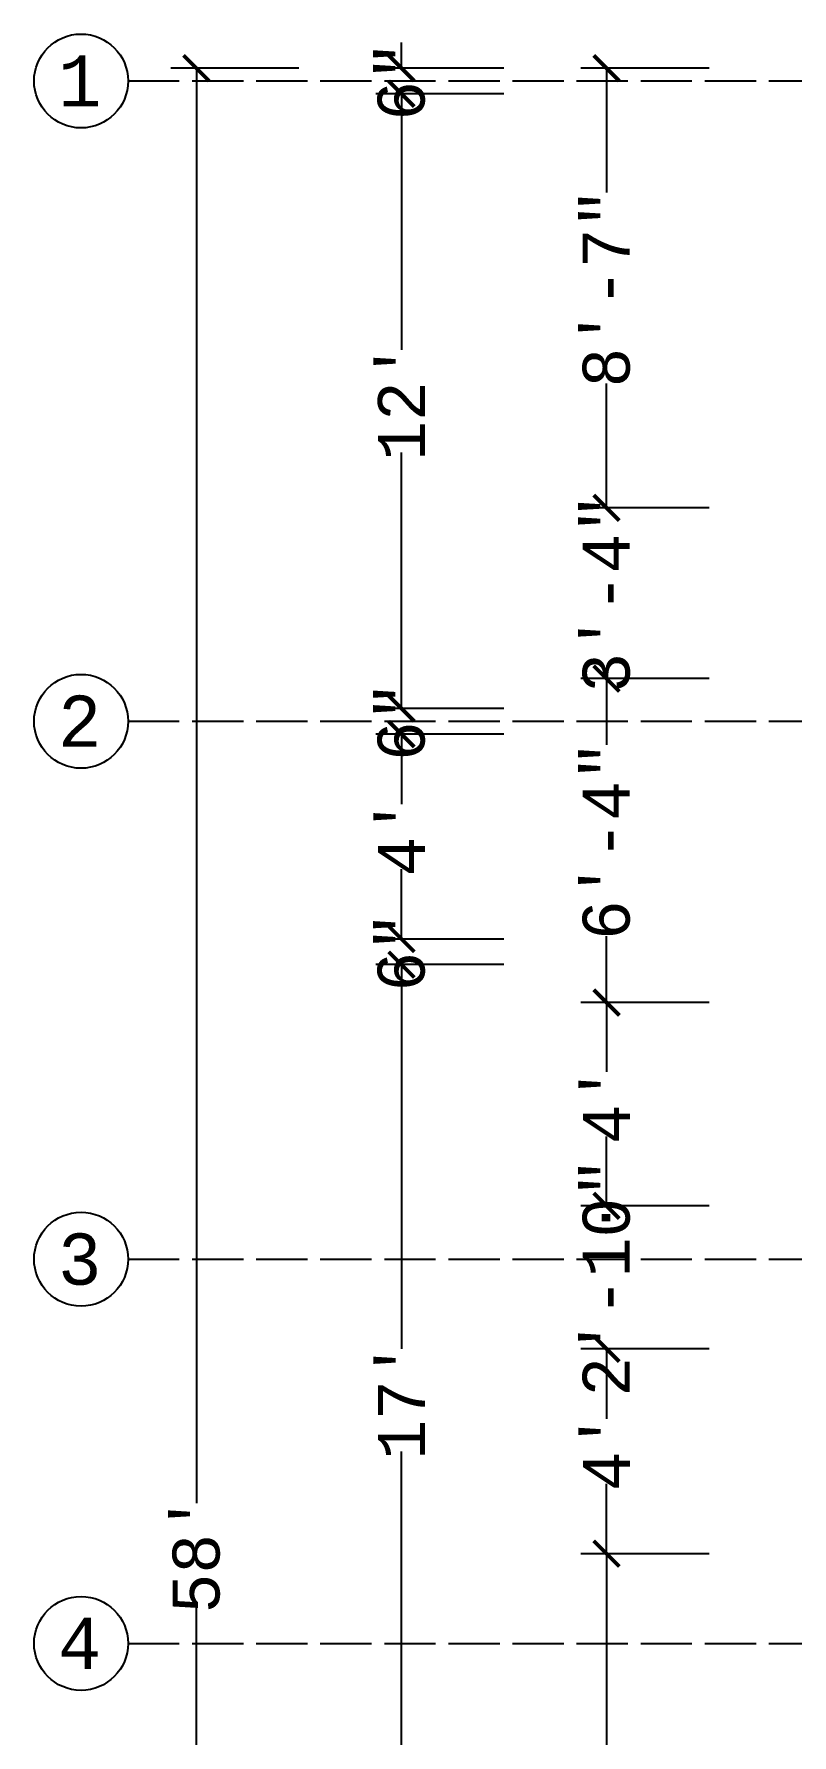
# Model space of a CAD drawing. Header units: inches. Extents: x 8351 to 42256, y 21052 to 33437.
# Drawn here: x 39737.7 to 39915.1, y 32830.3 to 33228.7 of the extents above; entities that cross this region are included whole.
import ezdxf

# ---------------------------------------------------------------- set-up
doc = ezdxf.new("R2010")
doc.units = ezdxf.units.IN
doc.header["$MEASUREMENT"] = 0
doc.linetypes.add('ACAD_ISO02W100', pattern=[15, 12, -3])
doc.layers.add('A-DIM', color=7, linetype='Continuous', lineweight=25)
doc.layers.add('A-G-BEAM', color=8, linetype='ACAD_ISO02W100')
doc.styles.get("Standard").update_dxf_attribs({"font": 'consolab.ttf', "height": 11})

# ---------------------------------------------------------------- blocks, each defined once
blk = doc.blocks.new('_ArchTick')
at = {"color": 0, "linetype": 'ByBlock', "const_width": 0.15}
blk.add_lwpolyline([(-0.5, -0.5), (0.5, 0.5)], dxfattribs=at)

msp = doc.modelspace()

# ---------------------------------------------------------------- linework, layer by layer
at = {"layer": 'A-DIM'}
for p, q in [((39823.7, 33220.72), (39823.7, 33226.72)), ((39799.7, 33220.72), (39769.7, 33220.72)), ((39775.7, 33220.72), (39775.7, 32884.57)), ((39847.7, 33220.72), (39817.7, 33220.72)), ((39895.7, 33220.72), (39865.7, 33220.72)), ((39871.7, 33220.72), (39871.7, 33191.61)), ((39847.7, 33214.72), (39817.7, 33214.72)), ((39847.7, 33214.72), (39817.7, 33214.72)), ((39823.7, 33214.72), (39823.7, 33154.75)), ((39823.7, 33214.72), (39823.7, 33208.72)), ((39871.7, 33117.72), (39871.7, 33146.82)), ((39823.7, 33070.72), (39823.7, 33130.69)), ((39871.7, 33117.72), (39871.7, 33123.72)), ((39895.7, 33117.72), (39865.7, 33117.72)), ((39895.7, 33117.72), (39865.7, 33117.72)), ((39823.7, 33070.72), (39823.7, 33076.72)), ((39895.7, 33077.72), (39865.7, 33077.72)), ((39895.7, 33077.72), (39865.7, 33077.72)), ((39871.7, 33077.72), (39871.7, 33062.19)), ((39871.7, 33077.72), (39871.7, 33071.72)), ((39847.7, 33070.72), (39817.7, 33070.72)), ((39847.7, 33070.72), (39817.7, 33070.72)), ((39847.7, 33064.72), (39817.7, 33064.72)), ((39847.7, 33064.72), (39817.7, 33064.72)), ((39823.7, 33064.72), (39823.7, 33048.33)), ((39823.7, 33064.72), (39823.7, 33058.72)), ((39823.7, 33016.72), (39823.7, 33033.11)), ((39823.7, 33016.72), (39823.7, 33022.72)), ((39847.7, 33016.72), (39817.7, 33016.72)), ((39847.7, 33016.72), (39817.7, 33016.72)), ((39871.7, 33001.84), (39871.7, 33017.37)), ((39847.7, 33010.72), (39817.7, 33010.72)), ((39847.7, 33010.72), (39817.7, 33010.72)), ((39823.7, 33010.72), (39823.7, 32920.75)), ((39823.7, 33010.72), (39823.7, 33004.72)), ((39895.7, 33001.84), (39865.7, 33001.84)), ((39895.7, 33001.84), (39865.7, 33001.84)), ((39871.7, 33001.84), (39871.7, 32985.64)), ((39871.7, 32954.22), (39871.7, 32970.42)), ((39871.7, 32954.22), (39871.7, 32960.22)), ((39895.7, 32954.22), (39865.7, 32954.22)), ((39895.7, 32954.22), (39865.7, 32954.22)), ((39895.7, 32920.72), (39865.7, 32920.72)), ((39895.7, 32920.72), (39865.7, 32920.72)), ((39871.7, 32920.72), (39871.7, 32904.33)), ((39871.7, 32920.72), (39871.7, 32914.72)), ((39823.7, 32806.72), (39823.7, 32896.69)), ((39871.7, 32872.72), (39871.7, 32889.11)), ((39895.7, 32872.72), (39865.7, 32872.72)), ((39895.7, 32872.72), (39865.7, 32872.72)), ((39871.7, 32872.72), (39871.7, 32807.3)), ((39775.7, 32524.72), (39775.7, 32860.86))]:
    msp.add_line(p, q, dxfattribs=at)
at = {"layer": 'A-G-BEAM'}
for p, q in [((39759.7, 33217.72), (40709.7, 33217.72)), ((39759.7, 33067.72), (40709.7, 33067.72)), ((39759.7, 32941.72), (40709.7, 32941.72)), ((39759.7, 32851.72), (40709.7, 32851.72))]:
    msp.add_line(p, q, dxfattribs=at)
at = {"layer": 'A-G-BEAM', "color": 7, "linetype": 'Continuous'}
for centre in [(39748.7, 33217.72), (39748.7, 33067.72), (39748.7, 32941.72), (39748.7, 32851.72)]:
    msp.add_circle(centre, 11, dxfattribs=at)

# ---------------------------------------------------------------- block references
at = {"layer": 'A-DIM', "xscale": 6, "yscale": 6, "zscale": 6}
for p, rotation in [((39775.7, 33220.72), 90), ((39823.7, 33220.72), 270), ((39871.7, 33220.72), 90), ((39823.7, 33214.72), 90), ((39823.7, 33214.72), 90), ((39871.7, 33117.72), 270), ((39871.7, 33117.72), 270), ((39871.7, 33077.72), 90), ((39871.7, 33077.72), 90), ((39823.7, 33070.72), 270), ((39823.7, 33070.72), 270), ((39823.7, 33064.72), 90), ((39823.7, 33064.72), 90), ((39823.7, 33016.72), 270), ((39823.7, 33016.72), 270), ((39823.7, 33010.72), 90), ((39823.7, 33010.72), 90), ((39871.7, 33001.84), 90), ((39871.7, 33001.84), 270), ((39871.7, 32954.22), 270), ((39871.7, 32954.22), 270), ((39871.7, 32920.72), 90), ((39871.7, 32920.72), 90), ((39871.7, 32872.72), 90), ((39871.7, 32872.72), 270)]:
    msp.add_blockref('_ArchTick', p, dxfattribs=dict(at, rotation=rotation))

# ---------------------------------------------------------------- texts
at = {"layer": 'A-DIM', "char_height": 11, "attachment_point": 5, "rotation": 90}
for s, insert in [('\\A1;6"', (39823.7, 33217.72)), ('\\A1;8\'-7"', (39871.7, 33169.22)), ("\\A1;12'", (39823.7, 33142.72)), ('\\A1;3\'-4"', (39871.7, 33097.72)), ('\\A1;6"', (39823.7, 33067.72)), ('\\A1;6\'-4"', (39871.7, 33039.78)), ("\\A1;4'", (39823.7, 33040.72)), ('\\A1;6"', (39823.7, 33013.72)), ("\\A1;4'", (39871.7, 32978.03)), ('\\A1;2\'-10"', (39871.7, 32937.47)), ("\\A1;17'", (39823.7, 32908.72)), ("\\A1;4'", (39871.7, 32896.72)), ("\\A1;58'", (39775.7, 32872.72))]:
    msp.add_mtext(s, dxfattribs=dict(at, insert=insert))
at = {"layer": 'A-G-BEAM', "color": 7, "char_height": 12, "attachment_point": 1}
for s, insert in [('1 ', (39743.3, 33223.74)), ('2 ', (39743.3, 33073.74)), ('3 ', (39743.3, 32947.74)), ('4 ', (39743.3, 32857.74))]:
    msp.add_mtext_dynamic_manual_height_columns(s, width=13.2112, gutter_width=60, heights=[0], dxfattribs=dict(at, insert=insert))

doc.saveas('drawing.dxf')
